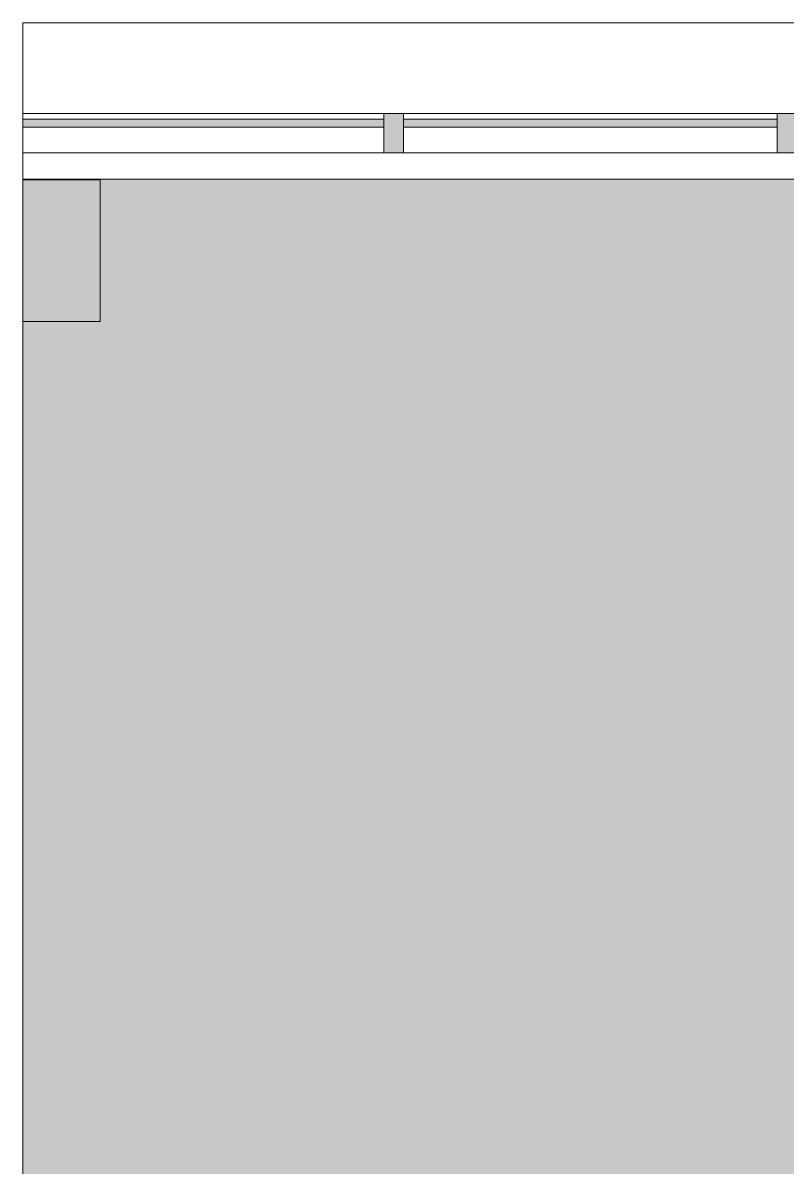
# Model space of a CAD drawing. Header units: inches. Extents: x 741 to 3125, y 9 to 2134.
# Drawn here: x 1646.2 to 1743.3, y 1988.5 to 2133.9 of the extents above; entities that cross this region are included whole.
import ezdxf

# ---------------------------------------------------------------- set-up
doc = ezdxf.new("R2010")
doc.units = ezdxf.units.IN
doc.header["$MEASUREMENT"] = 0
for name, color, linetype, lineweight in [('A-COLS', 52, 'Continuous', 13), ('A-DETL-GENF', 92, 'Continuous', 9), ('A-DETL-MEDM', 33, 'Continuous', 20), ('A-DETL-THIN', 151, 'Continuous', 9), ('A-GLAZ-CURT', 52, 'Continuous', 13), ('A-GLAZ-CWMG', 51, 'Continuous', 13), ('A-WALL', 113, 'Continuous', 13)]:
    doc.layers.add(name, color=color, linetype=linetype, lineweight=lineweight)

# ---------------------------------------------------------------- blocks, each defined once
blk = doc.blocks.new('Rectangular Column - 18_ x 24_-V3-Level XX  RCP DEMO')
at = {"layer": 'A-COLS', "lineweight": 9}
blk.add_hatch(color=7, dxfattribs=at).paths.add_polyline_path([(-2.16, 9), (-12, 9), (-12, -9), (-2.16, -9), (-2.16, -4.41)], flags=0)
at = {"layer": 'A-COLS', "color": 8, "lineweight": 20}
for p, q in [((-12, 9), (-2.16, 9)), ((-12, -9), (-12, 9)), ((-2.16, -9), (-12, -9))]:
    blk.add_line(p, q, dxfattribs=at)
blk = doc.blocks.new('System Panel - Glazed-7148732-Level XX  RCP DEMO')
at = {"layer": 'A-GLAZ-CURT', "lineweight": 9}
blk.add_hatch(color=7, dxfattribs=at).paths.add_polyline_path([(23.37, 0.75), (23.37, 1.75), (-22.49, 1.75), (-22.49, 0.75)], flags=0)
at = {"layer": 'A-GLAZ-CURT', "color": 8, "lineweight": 20}
for p, q in [((-22.49, 1.75), (23.37, 1.75)), ((23.37, 1.75), (23.37, 0.75)), ((23.37, 0.75), (-22.49, 0.75))]:
    blk.add_line(p, q, dxfattribs=at)
blk = doc.blocks.new('System Panel - Glazed-7148733-Level XX  RCP DEMO')
at = {"layer": 'A-GLAZ-CURT', "lineweight": 9}
blk.add_hatch(color=7, dxfattribs=at).paths.add_polyline_path([(23.75, 0.75), (23.75, 1.75), (-23.75, 1.75), (-23.75, 0.75)], flags=0)
at = {"layer": 'A-GLAZ-CURT', "color": 8, "lineweight": 20}
for p, q in [((-23.75, 0.75), (-23.75, 1.75)), ((-23.75, 1.75), (23.75, 1.75)), ((23.75, 1.75), (23.75, 0.75)), ((23.75, 0.75), (-23.75, 0.75))]:
    blk.add_line(p, q, dxfattribs=at)
blk = doc.blocks.new('Rectangular Mullion - 2_5_ x 5_ rectangular-7148713-Level XX  RCP DEMO')
at = {"layer": 'A-GLAZ-CWMG', "lineweight": 9}
blk.add_hatch(color=7, dxfattribs=at).paths.add_polyline_path([(-1.25, 2.5), (1.25, 2.5), (1.25, -2.5), (-1.25, -2.5), (-1.25, -0.75)], flags=0)
at = {"layer": 'A-GLAZ-CWMG', "color": 8, "lineweight": 20}
for p, q in [((1.25, 2.5), (-1.25, 2.5)), ((-1.25, 2.5), (-1.25, -2.5)), ((1.25, -2.5), (1.25, 2.5)), ((-1.25, -2.5), (1.25, -2.5))]:
    blk.add_line(p, q, dxfattribs=at)
blk = doc.blocks.new('Rectangular Mullion - 2_5_ x 5_ rectangular-7148724-Level XX  RCP DEMO')
at = {"layer": 'A-GLAZ-CWMG', "lineweight": 9}
for p, q in [((1083.68, 2122.36), (1129.55, 2122.36)), ((1083.68, 2117.36), (1129.55, 2117.36))]:
    blk.add_line(p, q, dxfattribs=at)
blk = doc.blocks.new('Rectangular Mullion - 2_5_ x 5_ rectangular-7148725-Level XX  RCP DEMO')
at = {"layer": 'A-GLAZ-CWMG', "lineweight": 9}
for p, q in [((1132.05, 2122.36), (1179.55, 2122.36)), ((1132.05, 2117.36), (1179.55, 2117.36))]:
    blk.add_line(p, q, dxfattribs=at)
blk = doc.blocks.new('Break Line1 - Break Line 2-7655819-Level XX  RCP DEMO')
at = {"layer": 'A-DETL-MEDM'}
blk.add_line((1.5, 0), (1199.4, 0), dxfattribs=at)

msp = doc.modelspace()

# ---------------------------------------------------------------- hatches: boundary and pattern name
at = {"layer": 'A-DETL-GENF'}
h = msp.add_hatch(color=9, dxfattribs=at)
h.paths.add_polyline_path([(1695.79, 1499.04), (1815.2, 1499.04), (1815.2, 1575.02), (1796.14, 1575.02), (1796.14, 1570.5), (1792.39, 1570.5), (1792.39, 1593.15), (1692.01, 1593.15), (1692.01, 1632.54), (1691.26, 1632.54), (1691.26, 1634.04), (1693.51, 1634.04), (1693.51, 1634.54), (1695.01, 1634.54), (1695.01, 1634.04), (1696.51, 1634.04), (1696.51, 1632.54), (1695.76, 1632.54), (1695.79, 1621.02), (1696.26, 1621.02), (1696.26, 1602.02), (1695.76, 1602.02), (1695.79, 1596.9), (1792.39, 1596.9), (1792.39, 1668.29), (1698.39, 1668.29), (1696.51, 1670.17), (1695.76, 1669.42), (1695.76, 1670.29), (1695.01, 1670.29), (1695.01, 1669.79), (1693.51, 1669.79), (1693.51, 1670.29), (1691.26, 1670.29), (1691.26, 1671.79), (1692.01, 1671.79), (1692.01, 1748.74), (1695.76, 1748.74), (1695.79, 1672.04), (1792.39, 1672.04), (1792.39, 1793.11), (1743.14, 1793.11), (1743.14, 1796.86), (1718.17, 1796.86), (1718.17, 1919.11), (1687.67, 1919.11), (1687.67, 1918.36), (1686.17, 1918.36), (1686.17, 1920.61), (1685.67, 1920.61), (1685.67, 1922.11), (1686.17, 1922.11), (1686.17, 1923.61), (1687.67, 1923.61), (1687.67, 1922.86), (1718.17, 1922.86), (1718.17, 1976.84), (1793.42, 1976.84), (1793.42, 2113.98), (1646.2, 2113.98), (1646.2, 2113.92), (1656.04, 2113.92), (1656.04, 2095.92), (1646.2, 2095.92), (1646.2, 1922.86), (1648.42, 1922.86), (1648.42, 1923.61), (1649.92, 1923.61), (1649.92, 1922.11), (1650.42, 1922.11), (1650.42, 1920.61), (1649.92, 1920.61), (1649.92, 1918.36), (1648.42, 1918.36), (1648.42, 1919.11), (1646.2, 1919.11), (1646.2, 1541.3), (1674.04, 1541.3), (1674.04, 1542.05), (1675.54, 1542.05), (1675.54, 1541.3), (1692.04, 1541.3), (1692.04, 1547.15), (1695.79, 1547.15), (1695.79, 1536.13)], flags=0)
h.paths.add_polyline_path([(1815.2, 1613.02), (1815.2, 1624.17), (1796.14, 1624.17), (1796.14, 1613.02)], flags=0)
h.paths.add_polyline_path([(1815.2, 1662.17), (1815.2, 1756.99), (1796.14, 1756.99), (1796.14, 1662.17)], flags=0)
h.paths.add_polyline_path([(1695.79, 1668.29), (1695.76, 1668.29), (1695.79, 1668.94), (1696.44, 1668.29)], flags=0)
h.paths.add_polyline_path([(1695.76, 1787.24), (1692.01, 1787.24), (1692.01, 1796.86), (1704.64, 1796.86), (1704.64, 1793.11), (1695.76, 1793.11), (1695.76, 1792.11)], flags=0)

# ---------------------------------------------------------------- linework, layer by layer
at = {"layer": 'A-DETL-THIN'}
msp.add_line((1793.42, 2113.98), (1646.2, 2113.98), dxfattribs=at)
at = {"layer": 'A-WALL', "lineweight": 9}
for p, q in [((2765.82, 2133.85), (1646.2, 2133.85)), ((1646.2, 2113.98), (1793.42, 2113.98))]:
    msp.add_line(p, q, dxfattribs=at)

# ---------------------------------------------------------------- block references
at = {"layer": 'A-COLS', "lineweight": 9, "rotation": 180}
msp.add_blockref('Rectangular Column - 18_ x 24_-V3-Level XX  RCP DEMO', (1644.04, 2104.92), dxfattribs=at)
at = {"layer": 'A-DETL-GENF', "rotation": 89.99999999999987}
msp.add_blockref('Break Line1 - Break Line 2-7655819-Level XX  RCP DEMO', (1646.2, 934.45), dxfattribs=at)
at = {"layer": 'A-GLAZ-CURT', "lineweight": 9}
for name, p in [('System Panel - Glazed-7148732-Level XX  RCP DEMO', (1668.69, 2119.86)), ('System Panel - Glazed-7148733-Level XX  RCP DEMO', (1718.32, 2119.86))]:
    msp.add_blockref(name, p, dxfattribs=at)
at = {"layer": 'A-GLAZ-CWMG', "lineweight": 9}
for name in ['Rectangular Mullion - 2_5_ x 5_ rectangular-7148724-Level XX  RCP DEMO', 'Rectangular Mullion - 2_5_ x 5_ rectangular-7148725-Level XX  RCP DEMO']:
    msp.add_blockref(name, (562.52, 0), dxfattribs=at)
at = {"layer": 'A-GLAZ-CWMG', "lineweight": 9, "extrusion": (0, 0, -1), "rotation": 180}
for p in [(-1693.32, 2119.86), (-1743.32, 2119.86)]:
    msp.add_blockref('Rectangular Mullion - 2_5_ x 5_ rectangular-7148713-Level XX  RCP DEMO', p, dxfattribs=at)

doc.saveas('drawing.dxf')
